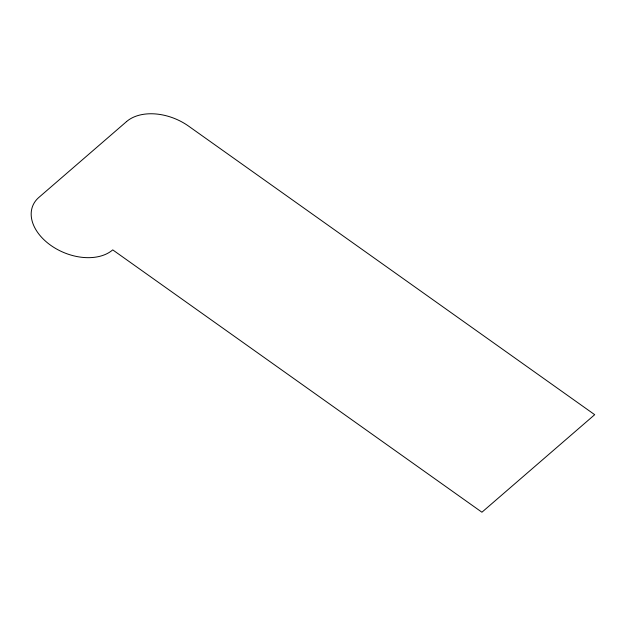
<?xml version="1.0" encoding="UTF-8"?>
<svg xmlns="http://www.w3.org/2000/svg" width="626" height="626" viewBox="0 0 626 626"><rect width="100%" height="100%" fill="white"/><g stroke="black" fill="none" stroke-linecap="round" stroke-linejoin="round"><path stroke-width="0.94" d="M126.593 121.554L38.882 197.409A46.582 31.292 22.8 0 0 50.745 245.322A46.582 31.292 22.8 0 0 112.727 249.876L481.926 512.217L594.7 414.686L188.575 126.116A46.582 31.292 22.8 0 0 126.593 121.554"/></g></svg>
